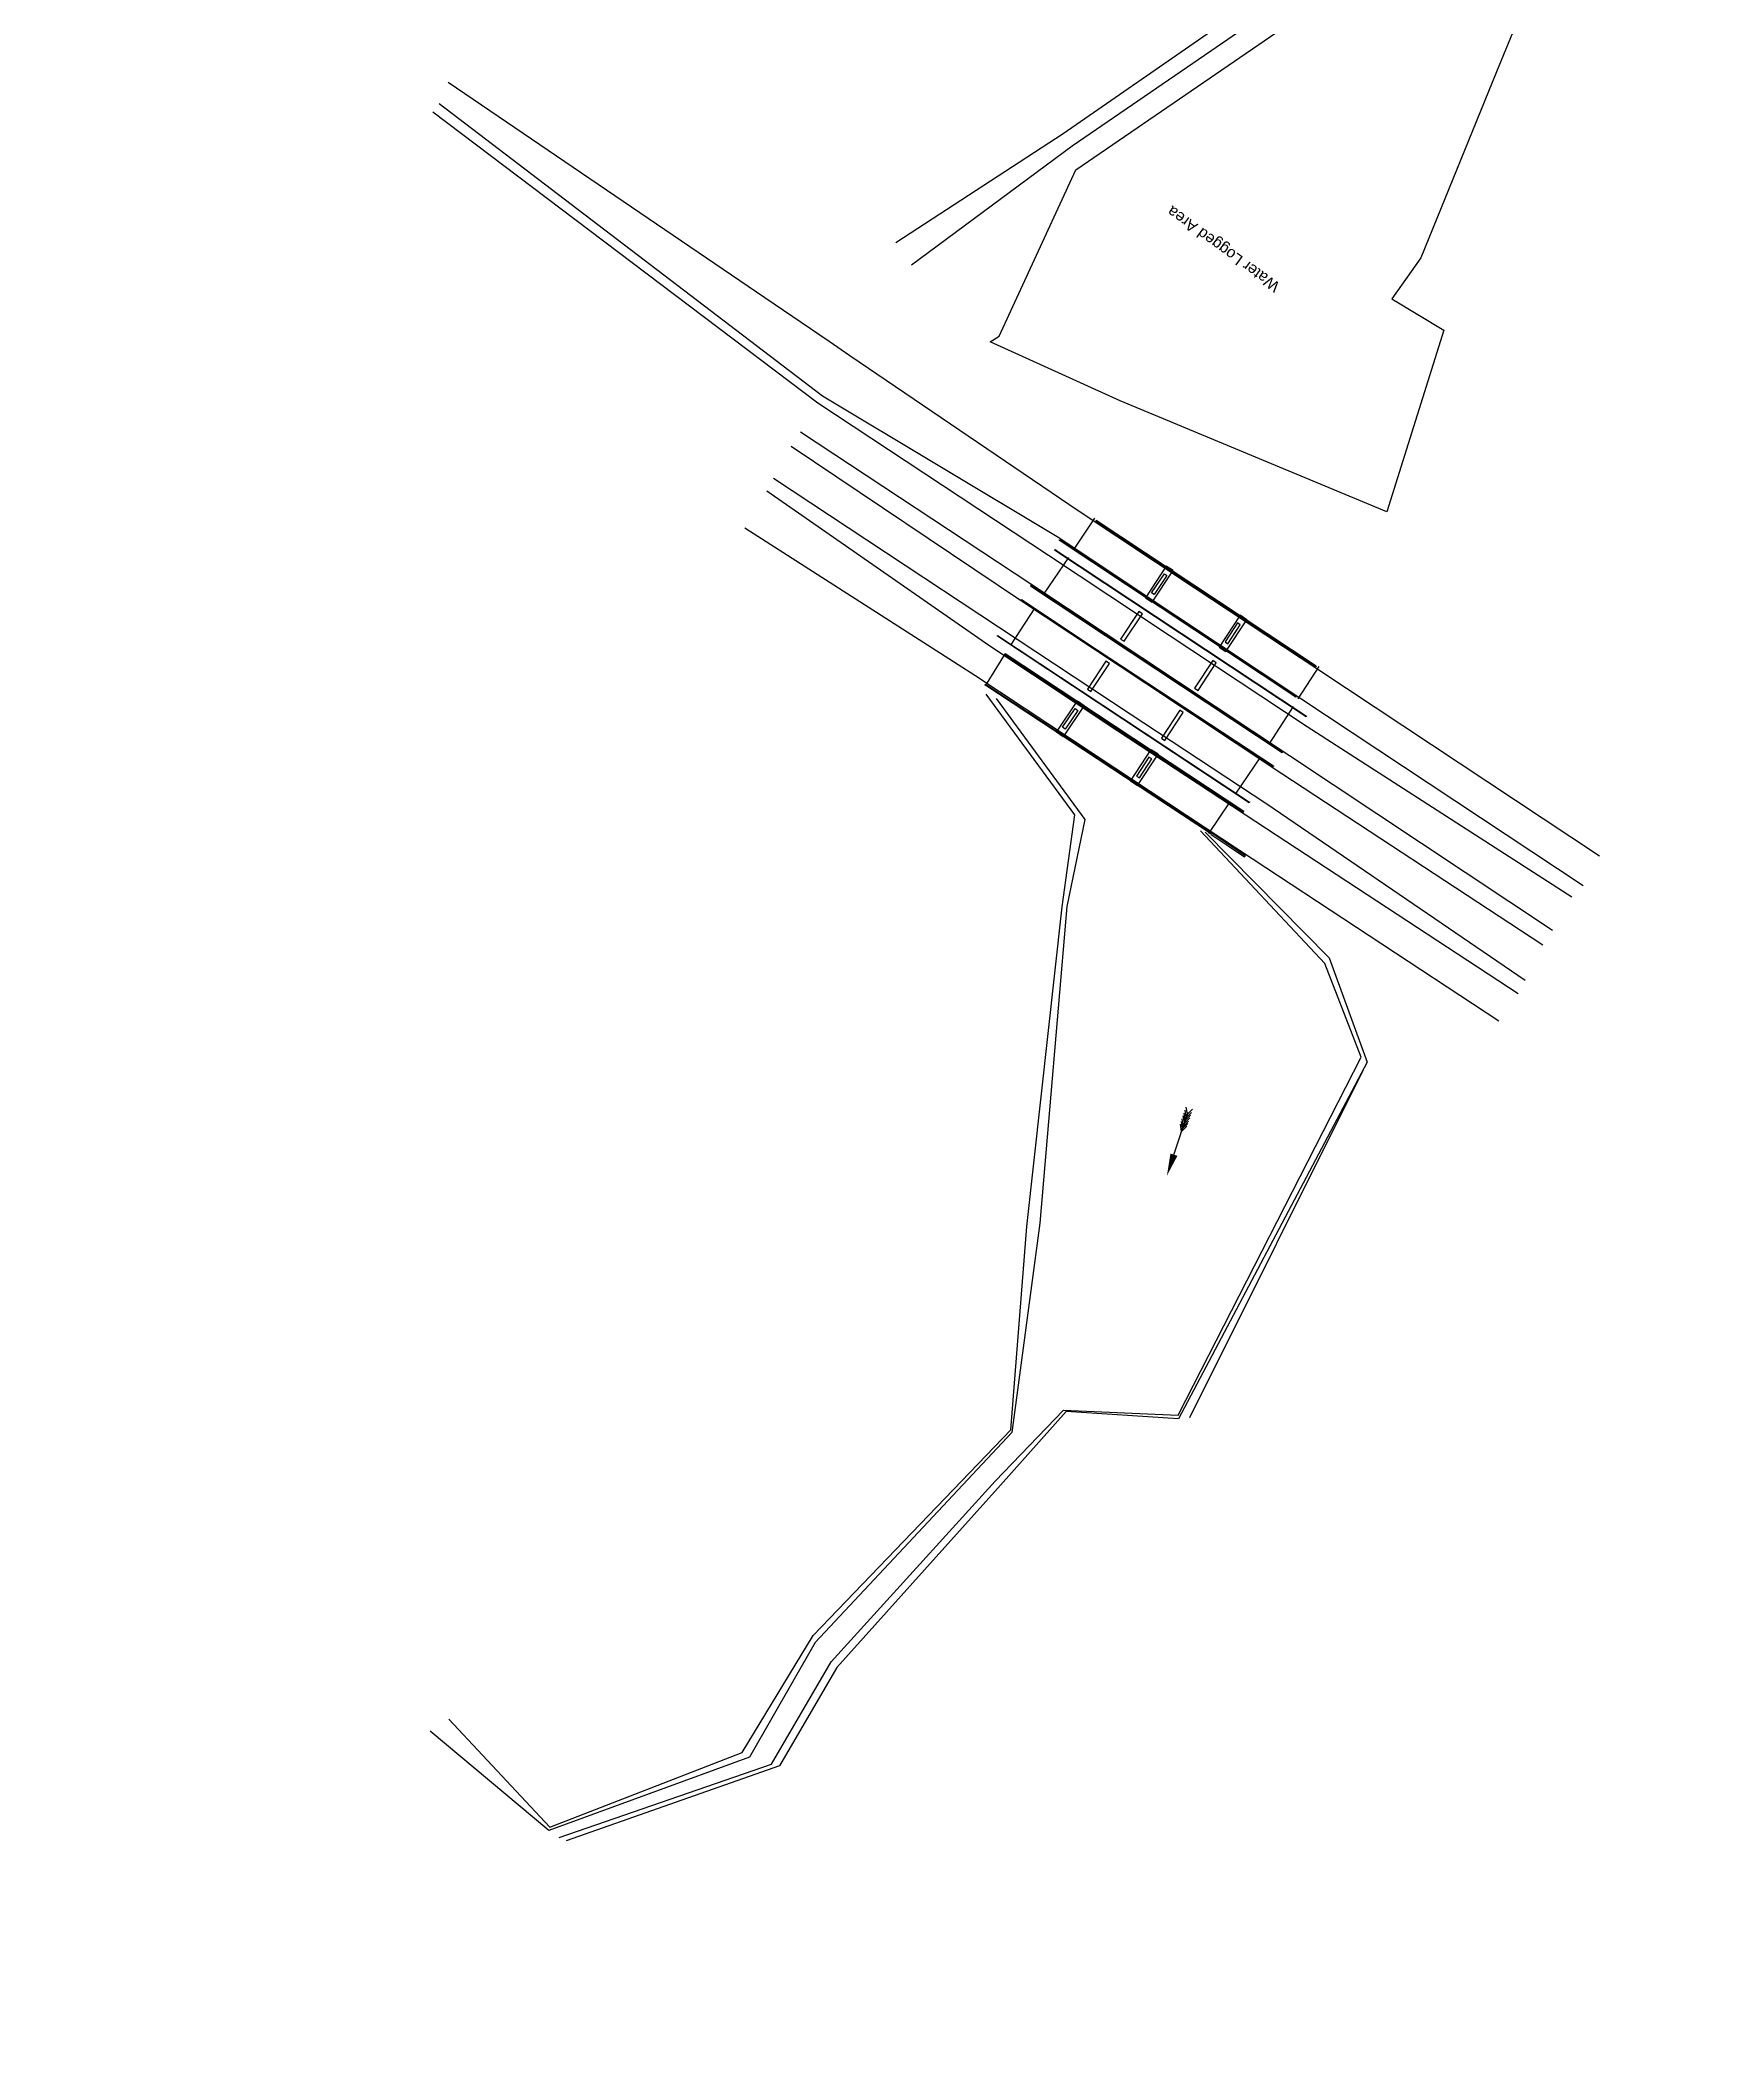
# Model space of a CAD drawing. Header units: metres. Extents: x 646303 to 662875, y 3366650 to 3378730.
# Drawn here: x 648840.2 to 649214.5, y 3375992.7 to 3376448.5 of the extents above; entities that cross this region are included whole.
import ezdxf

# ---------------------------------------------------------------- set-up
doc = ezdxf.new("R2010")
doc.units = ezdxf.units.M
doc.header["$MEASUREMENT"] = 0
doc.header["$PDMODE"] = 3
doc.header["$PDSIZE"] = 0.5
doc.linetypes.add('CENTER', pattern=[50.8, 31.75, -6.35, 6.35, -6.35])
doc.layers.add('BOUNDARY DIMENTION', color=10, linetype='Continuous', lineweight=0)
doc.layers.add('Existing Railway Boundary', color=7, linetype='CENTER', lineweight=0)
for name, color, linetype in [('BRIDGE_PARAPET', 7, 'Continuous'), ('CANAL_BOTTOM', 5, 'Continuous'), ('CANAL_TOP', 5, 'Continuous'), ('COMPOUND_WALL', 251, 'Continuous'), ('DFCC Boundary', 6, 'CENTER'), ('PIER_OR_ABUTMENT', 7, 'Continuous'), ('River Text', 5, 'Continuous'), ('SFL_SOFFIT_LVL', 251, 'Continuous'), ('SUB_ROAD_EDGE', 34, 'Continuous'), ('TOPO_TEXT', 251, 'Continuous'), ('WATER_LOGGED_AREA', 5, 'Continuous'), ('WING_WALL', 7, 'Continuous')]:
    doc.layers.add(name, color=color, linetype=linetype)
doc.styles.get("Standard").update_dxf_attribs({"font": 'arial.ttf'})
doc.dimstyles.new('DIM', dxfattribs={"dimtxt": 2.5, "dimasz": 2.5, "dimexe": 0.18, "dimexo": 0.0625, "dimgap": 0.09, "dimtad": 0, "dimtih": 1, "dimtoh": 1, "dimdec": 3, "dimzin": 0, "dimdsep": 46, "dimtxsty": 'Standard', "dimcen": 0.09, "dimadec": 0, "dimazin": 0, "dimtfac": 1, "dimtdec": 3, "dimtofl": 0, "dimtmove": 0, "dimatfit": 3, "dimfxl": 1, "dimtolj": 1, "dimtzin": 0, "dimarcsym": 0})

# ---------------------------------------------------------------- blocks, each defined once
blk = doc.blocks.new('River A')
at = {"layer": 'River Text'}
for p, q in [((0.4, 16.4), (-3.2, 24, -1499.5)), ((0.5, 20.3), (-3.1, 27.8, -1499.5)), ((0.4, 16.4), (4.4, 23.8, -1499.5)), ((0.5, 20.3), (4.5, 27.7, -1499.5)), ((0, 0), (-3.6, 7.5, -1499.5)), ((0.1, 6), (-3.5, 13.6, -1499.5)), ((0.1, 3.3), (-3.5, 10.8, -1499.5)), ((0.2, 9.9), (-3.4, 17.4, -1499.5)), ((0.3, 12.9), (-3.3, 20.5, -1499.5)), ((0.5, 22.3), (0, 0)), ((0, 0), (4, 7.4, -1499.5)), ((0.1, 6), (4.1, 13.4, -1499.5)), ((0.1, 3.3), (4.1, 10.7, -1499.5)), ((0.2, 9.9), (4.2, 17.2, -1499.5)), ((0.3, 12.9), (4.3, 20.3, -1499.5))]:
    blk.add_line(p, q, dxfattribs=at)
blk.add_lwpolyline([(-0.7, -27.7), (0.5, 22.3)], dxfattribs=at)
blk.add_solid([(3.5, -27.8), (-1.3, -52.7), (-4.8, -27.6)], dxfattribs=at)
blk = doc.blocks.new('*D1464')
at = {"layer": 'Defpoints', "color": 0, "linetype": 'Continuous', "ltscale": 0.5, "transparency": 16777216}
for p in [(646822.29, 3378343.55), (646822.96, 3378343.05), (646801.34, 3378313.85)]:
    blk.add_point(p, dxfattribs=at)
at = {"layer": 'Defpoints', "color": 0, "linetype": 'ByBlock', "ltscale": 0.5, "transparency": 16777216}
for p in [(654002.9, 3372980.5), (653985.18, 3372960.98), (653986.45, 3372959.97)]:
    blk.add_point(p, dxfattribs=at)
at = {"layer": 'DFCC Boundary', "color": 0, "linetype": 'Continuous', "lineweight": -2, "ltscale": 0.5, "transparency": 16777216}
for p, q in [((646820.8, 3378341.54), (646807.23, 3378323.22)), ((646822.91, 3378343.08), (646822.15, 3378343.65)), ((646802.15, 3378316.36), (646805.6, 3378321.02)), ((646801.29, 3378313.89), (646800.52, 3378314.46))]:
    blk.add_line(p, q, dxfattribs=at)
at = {"layer": 'DFCC Boundary', "color": 0, "linetype": 'Continuous', "ltscale": 0.5, "transparency": 16777216}
for points in [[(646820.47, 3378341.78), (646821.14, 3378341.29), (646822.29, 3378343.55)], [(646801.82, 3378316.61), (646802.49, 3378316.11), (646800.66, 3378314.35)]]:
    blk.add_solid(points, dxfattribs=at)
at = {"layer": 'Existing Railway Boundary', "color": 0, "linetype": 'ByBlock', "lineweight": -2, "ltscale": 0.5, "transparency": 16777216}
for p, q in [((654002.85, 3372980.54), (654001.49, 3372981.63)), ((654000.07, 3372979.56), (653990.41, 3372967.51)), ((653986.74, 3372962.93), (653988.7, 3372965.37)), ((653986.4, 3372960), (653985.04, 3372961.09))]:
    blk.add_line(p, q, dxfattribs=at)
at = {"layer": 'Existing Railway Boundary', "color": 0, "linetype": 'ByBlock', "ltscale": 0.5, "transparency": 16777216}
for points in [[(653999.74, 3372979.82), (654000.39, 3372979.3), (654001.63, 3372981.51)], [(653986.42, 3372963.19), (653987.07, 3372962.67), (653985.18, 3372960.98)]]:
    blk.add_solid(points, dxfattribs=at)
at = {"layer": 'DFCC Boundary', "color": 0, "linetype": 'Continuous', "ltscale": 0.5, "transparency": 16777216, "insert": (646805.93, 3378322.46), "char_height": 2.5, "attachment_point": 5, "rotation": 145}
blk.add_mtext('\\A1;36.332 m', dxfattribs=at)
at = {"layer": 'Existing Railway Boundary', "color": 0, "linetype": 'ByBlock', "ltscale": 0.5, "transparency": 16777216, "insert": (653989.55, 3372966.44), "char_height": 2.5, "attachment_point": 5, "rotation": 145}
blk.add_mtext('\\A1;26.310 m', dxfattribs=at)
blk = doc.blocks.new('*D1465')
at = {"layer": 'Defpoints', "color": 0, "linetype": 'Continuous', "ltscale": 0.5, "transparency": 16777216}
for p in [(646559.11, 3378538.64), (646562.41, 3378536.19), (646540.78, 3378507)]:
    blk.add_point(p, dxfattribs=at)
at = {"layer": 'Defpoints', "color": 0, "linetype": 'ByBlock', "ltscale": 0.5, "transparency": 16777216}
for p in [(653699.7, 3373214.41), (653683.39, 3373195.06), (653684.37, 3373194.32)]:
    blk.add_point(p, dxfattribs=at)
at = {"layer": 'DFCC Boundary', "color": 0, "linetype": 'Continuous', "lineweight": -2, "ltscale": 0.5, "transparency": 16777216}
for p, q in [((646562.36, 3378536.23), (646558.96, 3378538.75)), ((646538.97, 3378511.46), (646555.08, 3378533.21)), ((646557.62, 3378536.63), (646556.71, 3378535.41)), ((646540.73, 3378507.04), (646537.33, 3378509.56))]:
    blk.add_line(p, q, dxfattribs=at)
at = {"layer": 'DFCC Boundary', "color": 0, "linetype": 'Continuous', "ltscale": 0.5, "transparency": 16777216}
for points in [[(646557.28, 3378536.88), (646557.95, 3378536.38), (646559.11, 3378538.64)], [(646538.63, 3378511.7), (646539.3, 3378511.21), (646537.48, 3378509.45)]]:
    blk.add_solid(points, dxfattribs=at)
at = {"layer": 'Existing Railway Boundary', "color": 0, "linetype": 'ByBlock', "lineweight": -2, "ltscale": 0.5, "transparency": 16777216}
for p, q in [((653697.21, 3373213.16), (653684.91, 3373197.05)), ((653699.65, 3373214.45), (653698.58, 3373215.26)), ((653684.32, 3373194.36), (653683.25, 3373195.17))]:
    blk.add_line(p, q, dxfattribs=at)
at = {"layer": 'Existing Railway Boundary', "color": 0, "linetype": 'ByBlock', "ltscale": 0.5, "transparency": 16777216}
for points in [[(653696.88, 3373213.42), (653697.54, 3373212.91), (653698.73, 3373215.15)], [(653684.58, 3373197.3), (653685.24, 3373196.8), (653683.39, 3373195.06)]]:
    blk.add_solid(points, dxfattribs=at)
at = {"layer": 'DFCC Boundary', "color": 0, "linetype": 'Continuous', "ltscale": 0.5, "transparency": 16777216, "insert": (646555.9, 3378534.31), "char_height": 2.5, "attachment_point": 5, "rotation": 145}
blk.add_mtext('\\A1;36.332 m', dxfattribs=at)
at = {"layer": 'Existing Railway Boundary', "color": 0, "linetype": 'ByBlock', "ltscale": 0.5, "transparency": 16777216, "insert": (653690.13, 3373208.45), "char_height": 2.5, "attachment_point": 5, "rotation": 145}
blk.add_mtext('\\A1;25.271 m', dxfattribs=at)
blk = doc.blocks.new('*D1460')
at = {"layer": 'BOUNDARY DIMENTION', "color": 0, "lineweight": -2, "transparency": 16777216}
for p, q in [((652958.85, 3373837.35), (652958.94, 3373837.28)), ((652957.29, 3373835.39), (652955.58, 3373833.12)), ((652947.52, 3373822.43), (652953.93, 3373830.93)), ((652946.06, 3373820.39), (652946.16, 3373820.32))]:
    blk.add_line(p, q, dxfattribs=at)
at = {"layer": 'BOUNDARY DIMENTION', "color": 0, "transparency": 16777216}
for points in [[(652956.96, 3373835.64), (652957.63, 3373835.14), (652958.8, 3373837.39)], [(652947.19, 3373822.68), (652947.85, 3373822.18), (652946.01, 3373820.43)]]:
    blk.add_solid(points, dxfattribs=at)
at = {"layer": 'Defpoints', "color": 0, "linetype": 'Continuous', "ltscale": 0.5, "transparency": 16777216}
for p in [(647606.06, 3377761.78), (647606.78, 3377761.25), (647585.65, 3377732.73)]:
    blk.add_point(p, dxfattribs=at)
at = {"layer": 'Defpoints', "color": 0, "transparency": 16777216}
for p in [(652958.8, 3373837.39), (652958.8, 3373837.39), (652946.01, 3373820.43)]:
    blk.add_point(p, dxfattribs=at)
at = {"layer": 'DFCC Boundary', "color": 0, "linetype": 'Continuous', "lineweight": -2, "ltscale": 0.5, "transparency": 16777216}
for p, q in [((647604.57, 3377759.77), (647602.41, 3377756.85)), ((647606.73, 3377761.28), (647605.92, 3377761.89)), ((647586.42, 3377735.27), (647600.78, 3377754.65)), ((647585.6, 3377732.77), (647584.79, 3377733.37))]:
    blk.add_line(p, q, dxfattribs=at)
at = {"layer": 'DFCC Boundary', "color": 0, "linetype": 'Continuous', "ltscale": 0.5, "transparency": 16777216}
for points in [[(647604.24, 3377760.02), (647604.91, 3377759.52), (647606.06, 3377761.78)], [(647586.08, 3377735.52), (647586.75, 3377735.03), (647584.93, 3377733.27)]]:
    blk.add_solid(points, dxfattribs=at)
at = {"layer": 'BOUNDARY DIMENTION', "color": 0, "transparency": 16777216, "insert": (652954.75, 3373832.02), "char_height": 2.5, "attachment_point": 5, "rotation": 145}
blk.add_mtext('\\A1;21.237 m', dxfattribs=at)
at = {"layer": 'DFCC Boundary', "color": 0, "linetype": 'Continuous', "ltscale": 0.5, "transparency": 16777216, "insert": (647601.59, 3377755.75), "char_height": 2.5, "attachment_point": 5, "rotation": 145}
blk.add_mtext('\\A1;35.491 m', dxfattribs=at)
blk = doc.blocks.new('*D1461')
at = {"layer": 'BOUNDARY DIMENTION', "color": 0, "lineweight": -2, "transparency": 16777216}
for p, q in [((662244.85, 3367095.44), (662244.16, 3367095.87)), ((662242.98, 3367093.66), (662239.54, 3367088.19)), ((662233.82, 3367079.1), (662238.08, 3367085.88)), ((662233.03, 3367076.64), (662232.33, 3367077.07))]:
    blk.add_line(p, q, dxfattribs=at)
at = {"layer": 'BOUNDARY DIMENTION', "color": 0, "transparency": 16777216}
for points in [[(662242.62, 3367093.88), (662243.33, 3367093.44), (662244.31, 3367095.78)], [(662233.46, 3367079.32), (662234.17, 3367078.87), (662232.49, 3367076.98)]]:
    blk.add_solid(points, dxfattribs=at)
at = {"layer": 'Defpoints', "color": 0, "linetype": 'Continuous', "ltscale": 0.5, "transparency": 16777216}
for p in [(647418.1, 3377902.15), (647420.31, 3377900.52), (647398.68, 3377871.33)]:
    blk.add_point(p, dxfattribs=at)
at = {"layer": 'Defpoints', "color": 0, "transparency": 16777216}
for p in [(662244.31, 3367095.78), (662244.9, 3367095.41), (662233.08, 3367076.61)]:
    blk.add_point(p, dxfattribs=at)
at = {"layer": 'DFCC Boundary', "color": 0, "linetype": 'Continuous', "lineweight": -2, "ltscale": 0.5, "transparency": 16777216}
for p, q in [((647416.61, 3377900.14), (647413.17, 3377895.5)), ((647420.26, 3377900.55), (647417.96, 3377902.26)), ((647397.96, 3377874.97), (647411.54, 3377893.3)), ((647398.63, 3377871.36), (647396.32, 3377873.07))]:
    blk.add_line(p, q, dxfattribs=at)
at = {"layer": 'DFCC Boundary', "color": 0, "linetype": 'Continuous', "ltscale": 0.5, "transparency": 16777216}
for points in [[(647416.28, 3377900.39), (647416.95, 3377899.9), (647418.1, 3377902.15)], [(647397.62, 3377875.22), (647398.29, 3377874.72), (647396.47, 3377872.96)]]:
    blk.add_solid(points, dxfattribs=at)
at = {"layer": 'BOUNDARY DIMENTION', "color": 0, "transparency": 16777216, "insert": (662238.81, 3367087.03), "char_height": 2.5, "attachment_point": 5, "rotation": 145}
blk.add_mtext('\\A1;22.208 m', dxfattribs=at)
at = {"layer": 'DFCC Boundary', "color": 0, "linetype": 'Continuous', "ltscale": 0.5, "transparency": 16777216, "insert": (647412.36, 3377894.4), "char_height": 2.5, "attachment_point": 5, "rotation": 145}
blk.add_mtext('\\A1;36.332 m', dxfattribs=at)
blk = doc.blocks.new('*D1462')
at = {"layer": 'BOUNDARY DIMENTION', "color": 0, "lineweight": -2, "transparency": 16777216}
for p, q in [((662549.11, 3366886.35), (662541.43, 3366875.79)), ((662551.8, 3366887.49), (662550.44, 3366888.48)), ((662534.84, 3366866.73), (662539.82, 3366873.58)), ((662534.58, 3366863.83), (662533.22, 3366864.82))]:
    blk.add_line(p, q, dxfattribs=at)
at = {"layer": 'BOUNDARY DIMENTION', "color": 0, "transparency": 16777216}
for points in [[(662548.78, 3366886.6), (662549.45, 3366886.11), (662550.58, 3366888.38)], [(662534.5, 3366866.98), (662535.18, 3366866.49), (662533.37, 3366864.71)]]:
    blk.add_solid(points, dxfattribs=at)
at = {"layer": 'Defpoints', "color": 0, "linetype": 'Continuous', "ltscale": 0.5, "transparency": 16777216}
for p in [(647247.45, 3378028.49), (647249.19, 3378027.21), (647225.93, 3377999.21)]:
    blk.add_point(p, dxfattribs=at)
at = {"layer": 'Defpoints', "color": 0, "transparency": 16777216}
for p in [(662551.85, 3366887.45), (662533.37, 3366864.71), (662534.63, 3366863.79)]:
    blk.add_point(p, dxfattribs=at)
at = {"layer": 'DFCC Boundary', "color": 0, "linetype": 'Continuous', "lineweight": -2, "ltscale": 0.5, "transparency": 16777216}
for p, q in [((647247.5, 3378028.45), (647249.34, 3378027.1)), ((647247.71, 3378025.19), (647242.02, 3378017.45)), ((647229.16, 3377999.94), (647240.4, 3378015.24)), ((647225.98, 3377999.17), (647227.82, 3377997.82))]:
    blk.add_line(p, q, dxfattribs=at)
at = {"layer": 'DFCC Boundary', "color": 0, "linetype": 'Continuous', "ltscale": 0.5, "transparency": 16777216}
for points in [[(647247.37, 3378025.44), (647248.05, 3378024.94), (647249.19, 3378027.21)], [(647228.82, 3378000.19), (647229.49, 3377999.7), (647227.68, 3377997.93)]]:
    blk.add_solid(points, dxfattribs=at)
at = {"layer": 'BOUNDARY DIMENTION', "color": 0, "transparency": 16777216, "insert": (662540.62, 3366874.68), "char_height": 2.5, "attachment_point": 5, "rotation": 145}
blk.add_mtext('\\A1;29.264 m', dxfattribs=at)
at = {"layer": 'DFCC Boundary', "color": 0, "linetype": 'Continuous', "ltscale": 0.5, "transparency": 16777216, "insert": (647241.21, 3378016.35), "char_height": 2.5, "attachment_point": 5, "rotation": 145}
blk.add_mtext('\\A1;36.332 m', dxfattribs=at)
blk = doc.blocks.new('*D1463')
at = {"layer": 'BOUNDARY DIMENTION', "color": 0, "lineweight": -2, "transparency": 16777216}
for p, q in [((662172.51, 3367140.93), (662173.68, 3367140.19)), ((662172.2, 3367138.17), (662169.01, 3367133.1)), ((662164.89, 3367126.55), (662167.55, 3367130.78)), ((662162.55, 3367125.07), (662163.71, 3367124.34))]:
    blk.add_line(p, q, dxfattribs=at)
at = {"layer": 'BOUNDARY DIMENTION', "color": 0, "transparency": 16777216}
for points in [[(662171.85, 3367138.39), (662172.55, 3367137.95), (662173.53, 3367140.29)], [(662164.54, 3367126.77), (662165.24, 3367126.33), (662163.56, 3367124.44)]]:
    blk.add_solid(points, dxfattribs=at)
at = {"layer": 'Defpoints', "color": 0, "linetype": 'Continuous', "ltscale": 0.5, "transparency": 16777216}
for p in [(647211.24, 3378055.28), (647211.52, 3378055.08), (647189.88, 3378025.9)]:
    blk.add_point(p, dxfattribs=at)
at = {"layer": 'Defpoints', "color": 0, "transparency": 16777216}
for p in [(662172.46, 3367140.96), (662173.53, 3367140.29), (662162.49, 3367125.11)]:
    blk.add_point(p, dxfattribs=at)
at = {"layer": 'DFCC Boundary', "color": 0, "linetype": 'Continuous', "lineweight": -2, "ltscale": 0.5, "transparency": 16777216}
for p, q in [((647211.47, 3378055.12), (647211.1, 3378055.39)), ((647209.75, 3378053.28), (647208.18, 3378051.16)), ((647191.09, 3378028.11), (647206.55, 3378048.96)), ((647189.83, 3378025.93), (647189.46, 3378026.21))]:
    blk.add_line(p, q, dxfattribs=at)
at = {"layer": 'DFCC Boundary', "color": 0, "linetype": 'Continuous', "ltscale": 0.5, "transparency": 16777216}
for points in [[(647209.42, 3378053.52), (647210.09, 3378053.03), (647211.24, 3378055.28)], [(647190.76, 3378028.36), (647191.43, 3378027.86), (647189.6, 3378026.1)]]:
    blk.add_solid(points, dxfattribs=at)
at = {"layer": 'BOUNDARY DIMENTION', "color": 0, "transparency": 16777216, "insert": (662168.28, 3367131.94), "char_height": 2.5, "attachment_point": 5, "rotation": 145}
blk.add_mtext('\\A1;18.726 m', dxfattribs=at)
at = {"layer": 'DFCC Boundary', "color": 0, "linetype": 'Continuous', "ltscale": 0.5, "transparency": 16777216, "insert": (647207.37, 3378050.06), "char_height": 2.5, "attachment_point": 5, "rotation": 145}
blk.add_mtext('\\A1;36.332 m', dxfattribs=at)

msp = doc.modelspace()

# ---------------------------------------------------------------- linework, layer by layer
at = {"layer": 'BRIDGE_PARAPET', "linetype": 'Continuous'}
for points in [[(649078.662, 3376340.149, 271.945), (649078.596, 3376339.993, 270.548), (649128.258, 3376307.123, 270.615), (649128.318, 3376307.25, 270.572)], [(649123.824, 3376300.385, 270.753), (649123.756, 3376300.25, 270.754), (649070.322, 3376335.697, 269.264), (649070.415, 3376335.818, 269.263)], [(649126.164, 3376296.003, 270.159), (649126.069, 3376295.871, 270.162), (649069.277, 3376333.498, 270.159), (649069.345, 3376333.643, 270.118)], [(649118.577, 3376284.579, 270.403), (649118.664, 3376284.691, 270.425), (649061.696, 3376322.179, 270.401), (649061.774, 3376322.302, 270.411)], [(649063.919, 3376325.536, 270.293), (649063.851, 3376325.391, 270.334), (649120.643, 3376287.764, 270.337), (649120.747, 3376287.872, 270.312)], [(649058.07, 3376310.056, 270.717), (649057.95, 3376309.919, 270.718), (649111.857, 3376274.329, 270.617), (649111.966, 3376274.444, 270.613)], [(649104.58, 3376269.615, 270.643), (649104.499, 3376269.469, 270.64), (649053.542, 3376303.089, 270.585), (649053.632, 3376303.184, 270.587)]]:
    msp.add_polyline3d(points, close=True, dxfattribs=at)
at = {"layer": 'CANAL_BOTTOM', "linetype": 'Continuous'}
for points in [[(649056.07, 3376299.976, 265.047), (649076.083, 3376272.646, 264.264), (649072.054, 3376253.033, 264.326), (649065.9, 3376181.509, 264.218), (649059.593, 3376134.254, 263.716), (649015.163, 3376086.9, 262.896), (649000.4062, 3376060.9793, 261.5338), (648955.0812, 3376044.3907, 262.541), (648928.237, 3376066.881, 260.305)], [(648957.4182, 3376042.8185, 262.541), (649005.3, 3376059.408, 261.485), (649018.825, 3376082.519, 262.029), (649055.812, 3376123.27, 263.268), (649071.285, 3376139.306, 264.163), (649097.165, 3376138.157, 264.231), (649138.497, 3376219.045, 264.439), (649130.309, 3376240.188, 264.514), (649102.213, 3376270.136, 264.935)]]:
    msp.add_polyline3d(points, dxfattribs=at)
at = {"layer": 'CANAL_TOP', "linetype": 'Continuous'}
for points in [[(648932.446, 3376069.597, 264.681), (648955.315, 3376045.176, 264.987), (648998.7224, 3376062.0122, 263.9798), (649014.714, 3376088.417, 264.175), (649059.384, 3376134.889, 264.477), (649062.964, 3376180.806, 264.694), (649070.938, 3376252.978, 264.643), (649073.82, 3376273.701, 264.922), (649053.777, 3376300.918, 266.569)], [(649103.24, 3376269.778, 266.134), (649131.271, 3376241.424, 265.281), (649139.818, 3376217.875, 265.257), (649097.205, 3376137.33, 264.532), (649071.855, 3376138.981, 264.683), (649057.033, 3376122.389, 264.271), (649020.077, 3376081.259, 264.665), (649007.124, 3376058.987, 264.457), (648958.965, 3376042.111, 265.022)]]:
    msp.add_polyline3d(points, dxfattribs=at)
at = {"layer": 'COMPOUND_WALL', "linetype": 'Continuous'}
msp.add_polyline3d([(649099.8, 3376137.664, 264.892), (649139.0235, 3376216.2136, 265.399)], dxfattribs=at)
at = {"layer": 'PIER_OR_ABUTMENT', "linetype": 'Continuous'}
for points in [[(649089.793, 3376322.676, 267.756), (649091.315, 3376321.693, 267.773), (649096.011, 3376328.854, 267.801), (649094.4889, 3376329.837, 267.801)], [(649094.62, 3376327.736, 266.721), (649091.736, 3376323.424, 266.731), (649091.175, 3376323.838, 266.737), (649094.059, 3376328.15, 266.737)], [(649084.14, 3376313.391, 267.622), (649084.938, 3376312.884, 267.659), (649089.109, 3376319.113, 267.625), (649088.3104, 3376319.6204, 267.625)], [(649106.441, 3376311.594, 267.803), (649107.963, 3376310.611, 267.82), (649112.659, 3376317.772, 267.848), (649111.1369, 3376318.755, 267.848)], [(649110.585, 3376317.082, 266.738), (649107.796, 3376312.801, 266.73), (649108.36, 3376312.344, 266.706), (649111.149, 3376316.625, 266.706)], [(649113.249, 3376276.558, 270.318), (649113.18, 3376276.447, 270.314), (649056.346, 3376314.032, 270.313), (649056.382, 3376314.171, 270.312)], [(649076.698, 3376302.097, 267.692), (649077.464, 3376301.562, 267.678), (649081.631, 3376307.864, 267.673), (649080.8649, 3376308.3991, 267.673)], [(649104.957, 3376308.593, 267.596), (649100.839, 3376302.328, 267.628), (649101.645, 3376301.766, 267.608), (649105.763, 3376308.0311, 267.608)], [(649074.445, 3376299.461, 267.843), (649075.936, 3376298.4, 267.835), (649071.161, 3376291.327, 267.785), (649069.67, 3376292.388, 267.785)], [(649073.927, 3376297.744, 266.786), (649074.543, 3376297.266, 266.787), (649071.652, 3376293.028, 266.748), (649071.036, 3376293.506, 266.748)], [(649097.538, 3376297.325, 267.672), (649093.369, 3376291.021, 267.655), (649094.158, 3376290.497, 267.651), (649098.327, 3376296.801, 267.651)], [(649086.368, 3376281.347, 267.771), (649091.066, 3376288.501, 267.75), (649092.626, 3376287.497, 267.804), (649087.928, 3376280.343, 267.804)], [(649091.251, 3376286.353, 266.782), (649090.566, 3376286.727, 266.778), (649087.774, 3376282.458, 265.262), (649088.459, 3376282.084, 265.262)]]:
    msp.add_polyline3d(points, close=True, dxfattribs=at)
at = {"layer": 'SFL_SOFFIT_LVL'}
for points in [[(649078.266, 3376340.654, 269.389), (649073.459, 3376333.468, 269.614)], [(649072.39, 3376331.84, 268.447), (649066.756, 3376323.494, 268.607)], [(649064.773, 3376320.466, 268.691), (649059.3288, 3376312.0356, 267.705)], [(649058.117, 3376310.154, 269.672), (649053.568, 3376302.828, 269.348)], [(649124.23, 3376299.917, 269.58), (649128.976, 3376307.164, 269.412)], [(649117.695, 3376289.7, 268.655), (649123.22, 3376298.174, 268.416)], [(649110.138, 3376278.383, 268.585), (649115.795, 3376286.774, 268.719)], [(649104.09, 3376269.512, 269.42), (649108.924, 3376276.654, 269.7)]]:
    msp.add_polyline3d(points, dxfattribs=at)
at = {"layer": 'SUB_ROAD_EDGE', "linetype": 'Continuous'}
for points in [[(649205.049, 3376544.565, 265.344), (649197.268, 3376535.276, 265.379), (649185.261, 3376516.944, 265.439), (649160.626, 3376492.457, 265.536), (649145.471, 3376478.801, 265.663), (649104.682, 3376450.644, 265.73), (649071.164, 3376427.455, 265.96), (649033.399, 3376402.88, 266.8)], [(649208.024, 3376541.326, 265.334), (649201.566, 3376532.201, 265.291), (649187.408, 3376514.342, 265.341), (649163.097, 3376491.014, 265.538), (649147.651, 3376475.897, 265.699), (649107.16, 3376447.955, 265.722), (649073.252, 3376424.677, 265.911), (649036.97, 3376397.833, 266.96)], [(649192.268, 3376264.401, 268.824), (649128.945, 3376306.385, 269.706), (649100.746, 3376324.974, 269.762), (649074.604, 3376342.358, 269.73), (649023.008, 3376377.369, 268.881), (649018.339, 3376380.572, 268.765), (649003.812, 3376390.438, 268.542), (648932.33, 3376439.062, 268.587)], [(649186.031, 3376255.155, 268.875), (649126.303, 3376293.571, 268.936), (649095.154, 3376314.185, 268.876), (649067.883, 3376332.287, 268.921), (649015.806, 3376366.641, 268.93), (648928.9, 3376432.349, 268.761)], [(648930.264, 3376434.277, 268.694), (649016.884, 3376368.338, 269.14), (649070.23, 3376336.287, 269.897), (649096.838, 3376318.589, 269.92), (649124.873, 3376299.946, 269.92), (649188.607, 3376257.759, 269.08)], [(649011.901, 3376360.151, 269.108), (649063.894, 3376325.836, 269.095), (649122.332, 3376287.112, 269.076), (649181.713, 3376247.664, 269.042)], [(649179.515, 3376244.27, 269.052), (649120.568, 3376282.969, 269.14), (649089.847, 3376303.369, 269.153), (649061.346, 3376322.216, 269.155), (649009.815, 3376356.841, 269.115)], [(649005.821, 3376349.745, 269.012), (649056.569, 3376316.173, 269.1), (649086.316, 3376296.51, 269.086), (649117.165, 3376276.191, 268.956), (649175.498, 3376236.392, 268.825)], [(649004.3, 3376346.882, 269.19), (649054.645, 3376311.87, 269.836), (649083.305, 3376292.859, 269.921), (649114.689, 3376272.192, 269.774), (649173.915, 3376233.367, 269.045)], [(649169.555, 3376227.109, 268.846), (649111.048, 3376265.646, 269.621), (649078.856, 3376286.913, 269.79), (649051.228, 3376305.159, 269.708), (648999.287, 3376338.411, 268.941)]]:
    msp.add_polyline3d(points, dxfattribs=at)
at = {"layer": 'WATER_LOGGED_AREA', "linetype": 'Continuous'}
msp.add_polyline3d([(649176.87, 3376495.335, 264.547), (649190.747, 3376494.087, 264.45), (649169.045, 3376441.453, 264.031), (649151.946, 3376399.44, 263.97), (649145.398, 3376390.188, 264.1), (649157.174, 3376383.154, 264.553), (649144.261, 3376342.101, 264.579), (649084.039, 3376367.164, 264.081), (649054.696, 3376380.469, 265.426), (649056.708, 3376381.763, 264.231), (649074.054, 3376419.361, 264.606), (649135.897, 3376461.735, 264.114), (649176.87, 3376495.335, 264.547)], dxfattribs=at)
at = {"layer": 'WING_WALL'}
msp.add_polyline3d([(649112.114, 3376264.209, 269.987), (649112.289, 3376264.49, 270.009), (649104.723, 3376269.629, 269.978), (649104.5476, 3376269.3474, 269.978)], close=True, dxfattribs=at)

# ---------------------------------------------------------------- block references
at = {"layer": 'River Text', "xscale": 0.2, "yscale": 0.2, "zscale": 0.2, "rotation": 342.9961720684321}
msp.add_blockref('River A', (649097.9529, 3376202.2503, 65.7813), dxfattribs=at)

# ---------------------------------------------------------------- texts
at = {"layer": 'BRIDGE_PARAPET', "linetype": 'Continuous'}
for p in [(649078.596, 3376339.993, 270.548), (649078.662, 3376340.149, 271.945), (649070.322, 3376335.697, 269.264), (649070.415, 3376335.818, 269.263), (649069.277, 3376333.498, 270.159), (649069.345, 3376333.643, 270.118), (649061.696, 3376322.179, 270.401), (649061.774, 3376322.302, 270.411), (649063.851, 3376325.391, 270.334), (649063.919, 3376325.536, 270.293), (649056.346, 3376314.032, 270.313), (649056.382, 3376314.171, 270.312), (649057.95, 3376309.919, 270.718), (649058.07, 3376310.056, 270.717), (649128.258, 3376307.123, 270.615), (649128.318, 3376307.25, 270.572), (649053.542, 3376303.089, 270.585), (649053.632, 3376303.184, 270.587), (649123.756, 3376300.25, 270.754), (649123.824, 3376300.385, 270.753), (649126.069, 3376295.871, 270.162), (649126.164, 3376296.003, 270.159), (649120.643, 3376287.764, 270.337), (649120.747, 3376287.872, 270.312), (649118.577, 3376284.579, 270.403), (649118.664, 3376284.691, 270.425), (649113.18, 3376276.447, 270.314), (649113.249, 3376276.558, 270.318), (649111.857, 3376274.329, 270.617), (649111.966, 3376274.444, 270.613), (649104.499, 3376269.469, 270.64), (649104.58, 3376269.615, 270.643)]:
    msp.add_text('BRG', height=0.1, dxfattribs=at).set_placement(p)
at = {"layer": 'TOPO_TEXT', "color": 5}
msp.add_text('Water Logged Area', height=2.5, rotation=144.100313, dxfattribs=at).set_placement((649120.3358, 3376393.5486))
at = {"layer": 'WING_WALL', "linetype": 'Continuous'}
for p in [(649104.498, 3376269.36, 269.978), (649104.723, 3376269.629, 269.978), (649112.114, 3376264.209, 269.987), (649112.289, 3376264.49, 270.009)]:
    msp.add_text('WW', height=0.1, dxfattribs=at).set_placement(p)

# ---------------------------------------------------------------- dimensions: what is measured, and where the dimension line sits
at = {"layer": 'BOUNDARY DIMENTION'}
for base, p1, p2, angle, picture, middle in [((662173.529, 3367140.2883), (662162.4923, 3367125.1074), (662172.4611, 3367140.9598), 57.836172, '*D1463', (662168.2806, 3367131.9424)), ((662533.3681, 3366864.7117), (662551.8505, 3366887.4548), (662534.6347, 3366863.7903), 233.96428, '*D1462', (662540.6227, 3366874.6837)), ((662244.3078, 3367095.7789), (662233.0795, 3367076.6056), (662244.9018, 3367095.4054), 57.836172, '*D1461', (662238.8082, 3367087.0333)), ((652958.7973, 3373837.3884), (652946.0138, 3373820.4296), (652958.7973, 3373837.3884), 52.991139, '*D1460', (652954.7536, 3373832.0239))]:
    dim = msp.add_linear_dim(base=base, p1=p1, p2=p2, angle=angle, dimstyle='DIM', override={"dimpost": ' m'}, dxfattribs=at)
    dim.commit()
    dim.dimension.update_dxf_attribs({"geometry": picture, "text_midpoint": middle, "dimtype": 129, "text_rotation": 145})
at = {"layer": 'Existing Railway Boundary', "linetype": 'ByBlock', "ltscale": 0.5}
for base, p1, p2, angle, picture, middle in [((653683.3946, 3373195.0621), (653699.6999, 3373214.4083), (653684.3691, 3373194.3184), 232.65237, '*D1465', (653690.13, 3373208.4473)), ((653985.1801, 3372960.9814), (654002.8995, 3372980.4977), (653986.4484, 3372959.9652), 231.297427, '*D1464', (653989.5519, 3372966.4378))]:
    dim = msp.add_linear_dim(base=base, p1=p1, p2=p2, angle=angle, dimstyle='DIM', override={"dimpost": ' m', "dimtmove": 2}, dxfattribs=at)
    dim.commit()
    dim.dimension.update_dxf_attribs({"geometry": picture, "text_midpoint": middle, "dimtype": 129, "text_rotation": 145})

doc.saveas('drawing.dxf')
